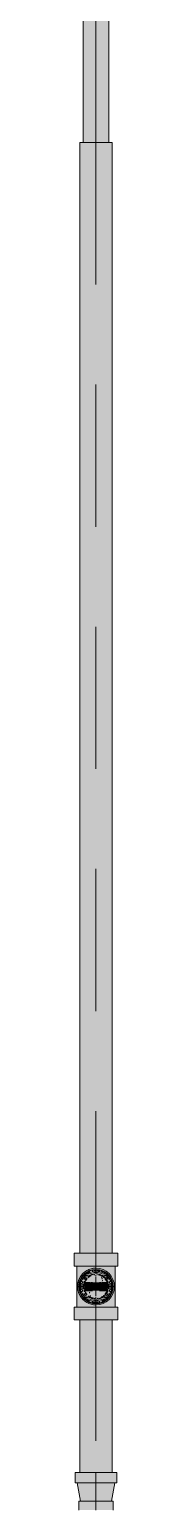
# Model space of a CAD drawing. Header units: millimetres. Extents: x -4000 to 187956, y -58990 to 162485.
# Drawn here: x 59221 to 59279, y 69163 to 71098 of the extents above; entities that cross this region are included whole.
import ezdxf

# ---------------------------------------------------------------- set-up
doc = ezdxf.new("R2010")
doc.units = ezdxf.units.MM
doc.linetypes.add('Dash 1_16_', pattern=[317.5, 158.75, -158.75])
for name, color, linetype, lineweight in [('F-SPRN', 3, 'Continuous', 9), ('P-PIPE', 3, 'Continuous', 9), ('P-PIPE-CNTR', 3, 'Continuous', 9)]:
    doc.layers.add(name, color=color, linetype=linetype, lineweight=lineweight)

# ---------------------------------------------------------------- blocks, each defined once
blk = doc.blocks.new('Sprinkler_Up - DN20-V477-FFS - TANG 1')
at = {"layer": 'F-SPRN', "transparency": 33554534}
for points in [[(-13.5, 0), (-3.9, 0.7), (-1.7, 2.9), (-1.2, 3.5), (-0.6, 4), (0.6, 4), (1.2, 3.5), (1.7, 2.9), (4.6, 0), (22.2, 0), (18, 13.1), (6.9, 21.2), (-6.9, 21.2), (-18, 13.1), (-22.2, 0)], [(3.4, -21.2), (6.9, -21.2), (18, -13.1), (22.2, 0), (3.9, -0.7), (1.8, -2.9), (1.2, -3.5), (0.6, -4), (-0.6, -4), (-1.2, -3.5), (-1.7, -2.9), (-4.6, 0), (-22.2, 0), (-18, -13.1), (-6.9, -21.2), (0, -21.2)], [(0, -16.7), (4.3, -16.1), (11.8, -11.8), (16.1, -2.9), (16.1, 4.3), (11.8, 11.8), (8.3, 14.4), (0, 16.7), (-4.3, 16.1), (-11.8, 11.8), (-16.1, 4.3), (-16.1, -4.3), (-11.8, -11.8), (-8.3, -14.4)], [(0, -15.6), (7.8, -13.5), (13.5, -7.8), (15.1, -2.9), (15.1, 4), (13.5, 7.8), (7.8, 13.5), (0, 15.6), (-7.8, 13.5), (-11, 11), (-15.1, 4), (-15.1, -4), (-11, -11), (-7.8, -13.5)], [(-10.9, -5.5), (-10.9, 5.4), (-14.5, 5.4), (-14.5, -5.5)], [(-7.7, -5.5), (-7.7, 5.4), (-10.9, 5.4), (-10.9, -5.5)], [(0, -5.5), (0, 5.4), (-7.7, 5.4), (-7.7, -5.5)], [(0, 0), (5.7, 0), (2.9, 4.9), (-2.9, 4.9), (-5.7, 0)], [(2.9, -4.9), (5.7, 0), (-5.7, 0), (-2.9, -4.9)], [(-4.6, 0), (4.6, 0), (0, 4.6)], [(0, -4.6), (4.6, 0), (-4.6, 0), (-1.7, -2.9)], [(0, -2.6), (1.3, 0), (-1.8, 0)], [(-1.3, 0), (1.8, 0), (0, 2.6)], [(7.7, -5.5), (7.7, 5.4), (0, 5.4), (0, -5.5)], [(10.9, -5.5), (10.9, 5.4), (7.7, 5.4), (7.7, -5.5)], [(14.5, -5.5), (14.5, 5.4), (10.9, 5.4), (10.9, -5.5)]]:
    blk.add_hatch(color=1, dxfattribs=at).paths.add_polyline_path(points)
at = {"layer": 'F-SPRN', "color": 1}
for p, q in [((-11.5, 5.4), (-14.5, 5.4)), ((-14.5, 5.4), (-11.3, 5.4)), ((-14.5, 5.4), (-14.5, 3.7)), ((-14.5, 3.3), (-14.5, 0)), ((-11.5, 5.4), (-11.5, 4)), ((-10.9, 1.9), (-10.9, 3.6)), ((-10.8, 5.4), (-8, 5.4)), ((-8.1, 5.4), (-10.8, 5.4)), ((-8.1, 5.4), (-8.1, 2.8)), ((-8.1, 2.5), (-8.1, 0.7)), ((-7.7, 4.8), (-7.7, 2.7)), ((-7.7, 4.8), (-7.7, 2.7)), ((-7.7, 2.1), (-7.7, 0.5)), ((-7.7, 2.1), (-7.7, 0.5)), ((-6.7, 5.4), (-4.7, 5.4)), ((-5.8, 3.8), (-5.8, 2.2)), ((-2.1, 0), (-2.1, 0)), ((-2.1, 0), (-2.1, -0.1)), ((-0.5, 2), (-0.6, 2)), ((-0.6, 2), (-0.6, 2)), ((0, 2.1), (-0.1, 2.1)), ((2.1, 0), (2.1, 0.1)), ((2.1, 0), (2.1, 0)), ((4.7, 5.4), (6.5, 5.4)), ((7.7, 5.4), (10.8, 5.4)), ((7.7, 5.2), (7.7, 2.7)), ((7.7, 5.2), (7.7, 2.7)), ((7.7, 2.3), (7.7, 0.5)), ((7.7, 2.3), (7.7, 0.5)), ((10.8, 5.4), (8.1, 5.4)), ((8.1, 5.4), (8.1, 2.8)), ((8.1, 2.5), (8.1, 0.4)), ((10.9, 5.4), (14.5, 5.4)), ((10.9, 3.6), (10.9, 0.2)), ((14.5, 5.4), (11.5, 5.4)), ((11.5, 5.4), (11.5, 4)), ((11.5, 3), (11.5, 0.2)), ((14.5, 5.4), (14.5, -2.9)), ((-14.5, -1.3), (-14.5, -2.9)), ((-11.1, -5.5), (-14.5, -5.5)), ((-14.5, -5.5), (-11.5, -5.5)), ((-10.9, -2.6), (-10.9, -1.3)), ((-10.8, -5.5), (-8.1, -5.5)), ((-7.8, -5.5), (-10.8, -5.5)), ((-8.1, -4.2), (-8.1, -5.5)), ((-7, -5.5), (-5.8, -5.5)), ((-4.8, -5.5), (-7, -5.5)), ((0, -2.1), (0.1, -2.1)), ((7, -5.5), (4.8, -5.5)), ((5.8, -5.5), (7, -5.5)), ((7.7, -0.5), (7.7, -2.3)), ((7.7, -0.5), (7.7, -2.3)), ((7.7, -2.9), (7.7, -5.4)), ((7.7, -2.9), (7.7, -5.4)), ((10.8, -5.5), (7.7, -5.5)), ((8.1, -0.4), (8.1, -2.5)), ((8.1, -2.9), (8.1, -5.5)), ((8.1, -5.5), (10.8, -5.5)), ((10.9, -0.2), (10.9, -2.9)), ((14.5, -5.5), (10.9, -5.5)), ((11.5, -0.2), (11.5, -2.9)), ((11.5, -4), (11.5, -5.5)), ((11.5, -5.5), (14.5, -5.5)), ((14.5, -3.7), (14.5, -5.5))]:
    blk.add_line(p, q, dxfattribs=at)
at = {"layer": 'F-SPRN', "color": 1, "flags": 128}
for points in [[(-1.4, 1.5), (-1.5, 1.5), (-1.5, 1.4), (-1.6, 1.3), (-1.6, 1.3), (-1.7, 1.2), (-1.7, 1.1), (-1.8, 1.1), (-1.8, 1), (-1.9, 0.9), (-1.9, 0.8), (-1.9, 0.8), (-2, 0.7), (-2, 0.6), (-2, 0.5), (-2, 0.5), (-2, 0.4), (-2.1, 0.3), (-2.1, 0.2), (-2.1, 0.1), (-2.1, 0)], [(-0.6, 2), (-0.7, 2), (-0.8, 1.9), (-0.9, 1.9), (-0.9, 1.9), (-1, 1.8), (-1.1, 1.8), (-1.2, 1.7), (-1.2, 1.7), (-1.3, 1.6), (-1.4, 1.6), (-1.4, 1.5)], [(-0.1, 2.1), (-0.1, 2.1), (-0.2, 2.1), (-0.3, 2.1), (-0.4, 2), (-0.5, 2)], [(0.9, 1.9), (0.8, 1.9), (0.8, 1.9), (0.7, 2), (0.6, 2), (0.5, 2), (0.4, 2), (0.4, 2), (0.3, 2.1), (0.2, 2.1), (0.1, 2.1), (0, 2.1)], [(1.5, 1.4), (1.4, 1.5), (1.4, 1.5), (1.3, 1.6), (1.3, 1.7), (1.2, 1.7), (1.1, 1.7), (1.1, 1.8), (1, 1.8), (0.9, 1.9)], [(1.9, 0.9), (1.8, 1), (1.8, 1), (1.8, 1.1), (1.7, 1.2), (1.7, 1.2), (1.6, 1.3), (1.6, 1.4), (1.5, 1.4)], [(2.1, 0.3), (2, 0.4), (2, 0.5), (2, 0.6), (2, 0.7), (1.9, 0.7), (1.9, 0.8), (1.9, 0.9)], [(2.1, 0.1), (2.1, 0.2), (2.1, 0.2), (2.1, 0.3)], [(-2.1, -0.1), (-2.1, -0.2), (-2.1, -0.2), (-2.1, -0.3)], [(-2.1, -0.3), (-2, -0.4), (-2, -0.5), (-2, -0.6), (-2, -0.7), (-1.9, -0.7), (-1.9, -0.8), (-1.9, -0.9), (-1.8, -1), (-1.8, -1), (-1.8, -1.1), (-1.7, -1.2), (-1.7, -1.2), (-1.6, -1.3), (-1.6, -1.4), (-1.5, -1.4)], [(-1.5, -1.4), (-1.4, -1.5), (-1.4, -1.5), (-1.3, -1.6), (-1.3, -1.7), (-1.2, -1.7), (-1.1, -1.7), (-1.1, -1.8), (-1, -1.8), (-0.9, -1.9), (-0.8, -1.9), (-0.8, -1.9), (-0.7, -2), (-0.6, -2), (-0.5, -2), (-0.4, -2), (-0.4, -2), (-0.3, -2.1), (-0.2, -2.1), (-0.1, -2.1), (0, -2.1)], [(0.1, -2.1), (0.1, -2.1), (0.2, -2.1), (0.3, -2.1), (0.4, -2), (0.5, -2), (0.6, -2), (0.6, -2), (0.7, -2), (0.8, -1.9), (0.9, -1.9), (0.9, -1.9), (1, -1.8), (1.1, -1.8), (1.2, -1.7), (1.2, -1.7), (1.3, -1.6), (1.4, -1.6), (1.4, -1.5), (1.5, -1.5)], [(1.5, -1.5), (1.5, -1.4), (1.6, -1.3), (1.6, -1.3), (1.7, -1.2), (1.7, -1.1), (1.8, -1.1), (1.8, -1), (1.9, -0.9), (1.9, -0.8), (1.9, -0.8), (2, -0.7), (2, -0.6), (2, -0.5), (2, -0.5), (2, -0.4), (2.1, -0.3), (2.1, -0.2), (2.1, -0.1), (2.1, 0)]]:
    blk.add_lwpolyline(points, dxfattribs=at)
at = {"layer": 'F-SPRN', "color": 1}
for radius, start, end in [(22.2, 360, 180), (21.9, 108.2621, 125.7507), (21.9, 99.348, 107.901), (21.9, 90.145, 98.8503), (21.9, 72.5583, 89.4624), (21.9, 54.2493, 71.7379), (21.9, 165.6773, 179.2615), (21.9, 144.7698, 164.8151), (21.9, 126.6942, 143.2701), (16.7, 167.6802, 180), (16.7, 167.6802, 180), (16.7, 155.3879, 164.9693), (16.7, 155.3879, 164.9693), (15.6, 166.4265, 180), (15.6, 166.4265, 180), (15.6, 150.9409, 165), (15.6, 159.6139, 165), (16.7, 136.7213, 149.931), (16.7, 136.7213, 149.931), (15.6, 150.9409, 156.3845), (15.6, 138.4214, 150), (15.6, 138.4214, 150), (16.7, 121.4181, 130.5751), (16.7, 121.4181, 130.5751), (15.6, 120.5262, 133.2078), (15.6, 120.5262, 133.2078), (16.7, 106.5995, 120), (16.7, 106.5995, 120), (15.6, 114.4363, 119.9813), (15.6, 114.4363, 119.9813), (4.63, 155.7832, 180), (4.63, 155.7832, 180), (16.7, 96.4143, 105), (16.7, 96.4143, 105), (4.63, 109.0192, 138.2703), (4.63, 109.0192, 138.2703), (15.6, 95.5762, 100.6843), (15.6, 95.5762, 100.6843), (2.56, 109.0192, 168.8278), (2.56, 109.0192, 168.8278), (2.04, 109.0192, 180), (16.7, 83.0684, 90), (16.7, 83.0684, 90), (4.63, 17.9592, 90), (4.63, 17.9592, 90), (3.81, 57.0577, 90), (2.56, 14.5599, 90), (2.56, 14.5599, 90), (2.04, 10.4703, 90), (15.6, 75.573, 80.5892), (15.6, 75.573, 80.5892), (3.81, 16.1605, 43.8358), (15.6, 67.5614, 74.5481), (15.6, 67.5614, 74.5481), (16.7, 60, 75), (16.7, 60, 75), (15.6, 60.0187, 65.5637), (15.6, 60.0187, 65.5637), (15.6, 46.7922, 60), (15.6, 46.7922, 60), (16.7, 49.4249, 58.5819), (16.7, 49.4249, 58.5819), (15.6, 30, 41.5786), (15.6, 30, 41.5786), (16.7, 30, 43.2787), (16.7, 30, 43.2787), (21.9, 36.7299, 53.3058), (15.6, 23.6155, 29.5646), (15.6, 15, 29.5646), (15.6, 15, 20.3861), (16.7, 15, 24.6121), (16.7, 15, 24.6121), (15.6, 360, 13.6618), (15.6, 0, 13.6618), (16.7, 360, 12.3198), (16.7, 0, 12.3198), (21.9, 15.1849, 35.2302), (21.9, 0.7385, 14.3227), (22.2, 180, 360), (21.9, 180.7385, 194.3227), (21.9, 195.1849, 215.2302), (21.9, 216.7299, 233.3058), (16.7, 180, 190.2419), (16.7, 180, 190.2419), (16.7, 195.0307, 204.6121), (16.7, 195.0307, 204.6121), (15.6, 181.9082, 188.708), (15.6, 181.9082, 188.708), (15.6, 190.9415, 195), (15.6, 190.9415, 195), (15.6, 197.3339, 209.5646), (15.6, 197.3339, 209.5646), (16.7, 210.069, 223.2787), (16.7, 210.069, 223.2787), (15.6, 212.5472, 221.5786), (15.6, 212.5472, 221.5786), (21.9, 234.2493, 251.7379), (16.7, 229.4249, 238.5819), (16.7, 229.4249, 238.5819), (15.6, 233.795, 240), (15.6, 233.795, 240), (16.7, 240, 255), (16.7, 240, 255), (15.6, 240.0187, 254.5481), (15.6, 240.0187, 254.5481), (4.63, 197.9592, 0), (4.63, 197.9592, 360), (15.6, 255, 267.64), (15.6, 255, 267.64), (3.81, 196.1605, 237.0577), (2.56, 191.1677, 0), (2.56, 191.1677, 360), (2.04, 190.4703, 0), (16.7, 263.0684, 270), (16.7, 263.0684, 270), (3.81, 249.5813, 290.4187), (15.6, 275.5762, 280.6843), (15.6, 275.5762, 280.6843), (16.7, 276.4143, 285), (16.7, 276.4143, 285), (3.81, 302.9423, 360), (16.7, 286.5995, 300), (16.7, 286.5995, 300), (15.6, 294.4363, 299.9813), (15.6, 294.4363, 299.9813), (21.9, 288.2621, 305.7507), (15.6, 300, 313.2078), (15.6, 300, 313.2078), (16.7, 301.4181, 310.5751), (16.7, 301.4181, 310.5751), (15.6, 318.4214, 330), (15.6, 318.4214, 330), (16.7, 316.7213, 330), (16.7, 316.7213, 330), (21.9, 306.6942, 323.2701), (15.6, 330.4354, 345), (15.6, 330.4354, 336.3845), (15.6, 339.6139, 345), (15.6, 345, 349.0585), (15.6, 345, 349.0585), (16.7, 335.3879, 345), (16.7, 335.3879, 345), (15.6, 351.292, 360), (15.6, 351.292, 360), (16.7, 349.7581, 360), (16.7, 349.7581, 360), (21.9, 324.7698, 344.8151), (21.9, 345.6773, 359.2615), (21.9, 252.5583, 269.4624), (21.9, 270.145, 278.8503), (21.9, 279.348, 287.901)]:
    blk.add_arc((0, 0), radius, start, end, dxfattribs=at)
blk = doc.blocks.new('Steel_Transition_Threaded_HoaPhat - Standard-V479-FFS - TANG 1')
at = {"layer": 'P-PIPE', "lineweight": 13, "transparency": 33554534}
h = blk.add_hatch(color=1, dxfattribs=at)
h.paths.add_polyline_path([(59250, 69427.6), (59255.8, 69428.4), (59261.3, 69430.6), (59265.9, 69434.2), (59269.5, 69438.8), (59272.1, 69447.1), (59272.5, 69450.1), (59271.7, 69455.9), (59269.5, 69461.3), (59265.9, 69466), (59261.3, 69469.6), (59255.8, 69471.8), (59250, 69472.6), (59244.2, 69471.8), (59238.8, 69469.6), (59234.1, 69466), (59230.5, 69461.3), (59228.3, 69455.9), (59227.9, 69447.1), (59228.3, 69444.3), (59230.5, 69438.8), (59234.1, 69434.2), (59238.8, 69430.6), (59244.2, 69428.4)])
h.paths.add_polyline_path([(59250, 69430), (59244.8, 69430.7), (59240, 69432.7), (59235.8, 69435.9), (59232.6, 69440), (59230.3, 69447.1), (59229.9, 69450.1), (59230.6, 69455.3), (59232.6, 69460.1), (59235.8, 69464.3), (59240, 69467.5), (59244.8, 69469.5), (59250, 69470.2), (59255.2, 69469.5), (59260.1, 69467.5), (59264.2, 69464.3), (59267.4, 69460.1), (59269.4, 69455.3), (59269.7, 69447.1), (59269.4, 69444.9), (59267.4, 69440), (59264.2, 69435.9), (59260.1, 69432.7), (59255.2, 69430.7)])
for points in [[(59250, 69430), (59250, 69433.7), (59241.8, 69435.9), (59235.8, 69441.9), (59233.6, 69450.1), (59235.8, 69458.3), (59241.8, 69464.3), (59250, 69466.5), (59250, 69470.2), (59244.8, 69469.5), (59240, 69467.5), (59235.8, 69464.3), (59232.6, 69460.1), (59230.6, 69455.3), (59230.3, 69447.1), (59230.6, 69444.9), (59232.6, 69440), (59235.8, 69435.9), (59240, 69432.7), (59244.8, 69430.7)], [(59250, 69431.6), (59254.8, 69432.2), (59259.3, 69434.1), (59263.1, 69437), (59266, 69440.8), (59268.1, 69447.1), (59268.5, 69450.1), (59267.9, 69454.9), (59266, 69459.3), (59263.1, 69463.2), (59259.3, 69466.1), (59254.8, 69468), (59250, 69468.6), (59245.2, 69468), (59240.8, 69466.1), (59236.9, 69463.2), (59234, 69459.3), (59232.1, 69454.9), (59231.9, 69447.1), (59232.1, 69445.3), (59234, 69440.8), (59236.9, 69437), (59240.8, 69434.1), (59245.2, 69432.2)], [(59250, 69430), (59255.2, 69430.7), (59260.1, 69432.7), (59264.2, 69435.9), (59267.4, 69440), (59269.7, 69447.1), (59270.1, 69450.1), (59269.4, 69455.3), (59267.4, 69460.1), (59264.2, 69464.3), (59260.1, 69467.5), (59255.2, 69469.5), (59250, 69470.2), (59250, 69466.5), (59258.2, 69464.3), (59264.2, 69458.3), (59266.4, 69450.1), (59264.2, 69441.9), (59258.2, 69435.9), (59250, 69433.7)]]:
    blk.add_hatch(color=1, dxfattribs=at).paths.add_polyline_path(points)
at = {"layer": 'P-PIPE', "color": 20, "lineweight": 13}
for radius, start, end in [(22.5, 90, 177.7326), (22.5, 90, 270), (20.1, 109.6859, 125.0043), (18.5, 106.819, 120), (18.5, 106.819, 120), (20.1, 100.9975, 105), (18.5, 91.4353, 103.2046), (18.5, 91.4353, 103.2046), (16.4, 96.2132, 104.6042), (20.1, 90.5246, 98.5089), (22.5, 270, 90), (22.5, 270, 90), (18.5, 78.0986, 90), (18.5, 78.0986, 90), (20.1, 75.0607, 87.9279), (18.5, 60, 75), (18.5, 60, 75), (20.1, 54.9957, 75), (22.5, 177.7326, 180), (22.5, 180, 270), (20.1, 166.0499, 193.9501), (20.1, 150, 162.7449), (18.5, 166.5939, 187.9246), (18.5, 166.5939, 187.9246), (18.5, 189.2281, 193.4061), (18.5, 189.2281, 193.4061), (18.5, 157.6232, 165), (18.5, 157.6232, 165), (20.1, 128.8856, 148.1553), (16.4, 168.5467, 178.9063), (16.4, 180.8106, 190.4098), (18.5, 136.4297, 150), (18.5, 136.4297, 150), (16.4, 158.0319, 163.506), (18.5, 123.4976, 133.2041), (18.5, 123.4976, 133.2041), (16.4, 113.4045, 120), (16.4, 107.4657, 111.9681), (16.4, 70.3629, 75), (16.4, 60.5934, 66.5955), (16.4, 50.4733, 56.6389), (18.5, 46.7959, 56.5024), (18.5, 46.7959, 56.5024), (20.1, 31.8447, 51.1144), (16.4, 30, 36.4537), (18.5, 30, 43.5703), (18.5, 30, 43.5703), (16.4, 351.9681, 0), (16.4, 0, 4.8393), (18.5, 15, 22.3768), (18.5, 15, 22.3768), (20.1, 17.2551, 30), (18.5, 352.0754, 13.4061), (18.5, 352.0754, 13.4061), (18.5, 346.5939, 350.7719), (18.5, 346.5939, 350.7719), (20.1, 346.0499, 13.9501), (20.1, 197.2551, 210), (18.5, 195, 202.3768), (18.5, 195, 202.3768), (20.1, 211.8447, 231.1144), (18.5, 210, 223.5703), (18.5, 210, 223.5703), (16.4, 210.6635, 218.0319), (18.5, 226.7959, 236.5024), (18.5, 226.7959, 236.5024), (20.1, 234.9957, 255), (16.4, 230.4733, 236.6389), (18.5, 240, 255), (18.5, 240, 255), (16.4, 246.9681, 252.9388), (20.1, 255.0607, 267.9279), (18.5, 258.0986, 270), (18.5, 258.0986, 270), (16.4, 264.1652, 268.506), (20.1, 270.5246, 278.5089), (18.5, 271.4353, 283.2046), (18.5, 271.4353, 283.2046), (16.4, 276.2132, 283.9063), (20.1, 280.9975, 285), (16.4, 287.4657, 291.9681), (18.5, 286.819, 300), (18.5, 286.819, 300), (20.1, 289.6859, 305.0043), (16.4, 295.1607, 300), (16.4, 301.0738, 308.0319), (18.5, 303.4976, 313.2041), (18.5, 303.4976, 313.2041), (20.1, 308.8856, 328.1553), (16.4, 323.5463, 330), (18.5, 316.4297, 330), (18.5, 316.4297, 330), (16.4, 338.0319, 342.8691), (18.5, 337.6232, 345), (18.5, 337.6232, 345), (20.1, 330, 342.7449)]:
    blk.add_arc((59250, 69450.1), radius, start, end, dxfattribs=at)

msp = doc.modelspace()

# ---------------------------------------------------------------- hatches: boundary and pattern name
at = {"layer": 'P-PIPE', "transparency": 33554534}
for points in [[(59245.7, 70950.1), (59250, 70950.1), (59250, 72409.5), (59233.3, 72409.5), (59233.9, 70950.1), (59241.7, 70950.1)], [(59254.3, 70950.1), (59266.7, 70950.1), (59266.1, 72409.5), (59250, 72409.5), (59250, 70950.1)], [(59250, 69493.7), (59250, 70950.1), (59228.9, 70950.1), (59229.6, 69493.7), (59244.5, 69493.7)], [(59250, 69493.7), (59271.1, 69493.7), (59270.4, 70950.1), (59250, 70950.1), (59250, 69520.1)], [(59235.7, 69477), (59250, 69477), (59250, 69493.7), (59221.4, 69493.7), (59222.3, 69477), (59229.8, 69477)], [(59250, 69477), (59278.6, 69477), (59277.7, 69493.7), (59250, 69493.7), (59250, 69483.6)], [(59237.4, 69423.1), (59250, 69423.1), (59250, 69428.9), (59240.8, 69431.3), (59233.9, 69436.8), (59231.7, 69439.4), (59229.2, 69447.1), (59229.2, 69454), (59233.9, 69463.4), (59237.7, 69467), (59244.3, 69470.2), (59250, 69471.2), (59250, 69477), (59224.7, 69477), (59225.6, 69423.1), (59234.7, 69423.1)], [(59250, 69426), (59256.2, 69426.8), (59262.1, 69429.2), (59267.1, 69433), (59270.9, 69438), (59273.7, 69447.1), (59274.1, 69450.1), (59273.3, 69456.3), (59270.9, 69462.1), (59267.1, 69467.1), (59262.1, 69471), (59256.2, 69473.4), (59250, 69474.2), (59243.8, 69473.4), (59237.9, 69471), (59233, 69467.1), (59227.6, 69458.5), (59226.7, 69456.3), (59225.9, 69450.1), (59227.6, 69441.7), (59229.1, 69438), (59233, 69433), (59237.9, 69429.2), (59243.8, 69426.8)], [(59241.7, 69435.6), (59242.8, 69437.6), (59241.7, 69441.7), (59242.8, 69445.9), (59245.8, 69449), (59257.2, 69454.3), (59258.4, 69458.4), (59257.2, 69462.6), (59255.9, 69464.3), (59250, 69466.8), (59241.7, 69464.6), (59235.5, 69458.4), (59233.3, 69450.1), (59235.5, 69441.7), (59238.2, 69438.3)], [(59250, 69433.4), (59258.4, 69435.6), (59261.8, 69438.3), (59266.3, 69447.1), (59266.1, 69454.4), (59261.8, 69461.9), (59258.4, 69464.6), (59250, 69466.8), (59245.7, 69466.2), (59238.2, 69461.9), (59233.9, 69454.4), (59233.9, 69445.8), (59238.2, 69438.3), (59241.7, 69435.6)], [(59271.9, 69423.1), (59275.3, 69423.1), (59274.4, 69477), (59250, 69477), (59250, 69471.2), (59259.2, 69468.9), (59266.1, 69463.4), (59268.3, 69460.7), (59270.8, 69454), (59270.8, 69446.2), (59266.1, 69436.8), (59262.3, 69433.2), (59255.7, 69430), (59250, 69428.9), (59250, 69423.1), (59267.9, 69423.1)], [(59250, 69406.4), (59250, 69423.1), (59221.4, 69423.1), (59222.3, 69406.4), (59242.6, 69406.4)], [(59278.6, 69406.4), (59277.7, 69423.1), (59250, 69423.1), (59250, 69406.4), (59277.7, 69406.4)], [(59244.5, 69206.1), (59250, 69206.1), (59250, 69406.4), (59228.9, 69406.4), (59229.6, 69206.1), (59239.5, 69206.1)], [(59250, 69206.1), (59271.1, 69206.1), (59270.4, 69406.4), (59250, 69406.4), (59250, 69374.1)], [(59222.7, 69192.8), (59277.4, 69192.8), (59276.4, 69206.1), (59222.7, 69206.1)], [(59250, 69168.9), (59270.1, 69168.9), (59273.9, 69192.8), (59225.2, 69192.8), (59230.6, 69168.9), (59244.8, 69168.9)], [(59228.3, 69157.1), (59272.5, 69157.1), (59271.7, 69168.9), (59227.5, 69168.9), (59227.5, 69157.1)]]:
    msp.add_hatch(color=1, dxfattribs=at).paths.add_polyline_path(points)

# ---------------------------------------------------------------- linework, layer by layer
at = {"layer": 'P-PIPE', "color": 20, "lineweight": 13}
for p, q in [((59233.3, 72409.5), (59233.3, 70950.1)), ((59266.7, 70950.1), (59266.7, 72409.5)), ((59228.9, 70950.1), (59228.9, 69493.7)), ((59271.1, 70950.1), (59228.9, 70950.1)), ((59271.1, 69493.7), (59271.1, 70950.1)), ((59221.4, 69493.7), (59221.4, 69477)), ((59228.8, 69493.7), (59221.4, 69493.7)), ((59250, 69493.7), (59221.4, 69493.7)), ((59228.9, 69493.7), (59229.6, 69493.7)), ((59229.7, 69493.7), (59235.1, 69493.7)), ((59235, 69493.7), (59229.8, 69493.7)), ((59235.6, 69493.7), (59264.4, 69493.7)), ((59250, 69493.7), (59235.7, 69493.7)), ((59264.3, 69493.7), (59250, 69493.7)), ((59278.6, 69493.7), (59250, 69493.7)), ((59264.9, 69493.7), (59270.3, 69493.7)), ((59270.2, 69493.7), (59265, 69493.7)), ((59270.4, 69493.7), (59271.1, 69493.7)), ((59278.6, 69493.7), (59271.2, 69493.7)), ((59278.6, 69477), (59278.6, 69493.7)), ((59221.4, 69477), (59222.3, 69477)), ((59221.4, 69477), (59250, 69477)), ((59222.3, 69477), (59224.6, 69477)), ((59224.7, 69477), (59224.7, 69423.1)), ((59225.6, 69477), (59224.7, 69477)), ((59225.6, 69477), (59224.7, 69477)), ((59225.5, 69477), (59227.4, 69477)), ((59234.6, 69477), (59225.6, 69477)), ((59242.6, 69477), (59225.6, 69477)), ((59227.9, 69477), (59234.7, 69477)), ((59241.9, 69477), (59235.6, 69477)), ((59235.7, 69477), (59241.9, 69477)), ((59243.4, 69477), (59250, 69477)), ((59250, 69477), (59243.5, 69477)), ((59250, 69477), (59243.5, 69477)), ((59250, 69477), (59256.6, 69477)), ((59250, 69477), (59278.6, 69477)), ((59256.5, 69477), (59250, 69477)), ((59256.5, 69477), (59250, 69477)), ((59271.9, 69477), (59257.4, 69477)), ((59258.1, 69477), (59264.3, 69477)), ((59264.4, 69477), (59258.1, 69477)), ((59265.3, 69477), (59274.5, 69477)), ((59275.3, 69477), (59265.4, 69477)), ((59274.4, 69477), (59271.9, 69477)), ((59275.3, 69477), (59274.4, 69477)), ((59275.3, 69423.1), (59275.3, 69477)), ((59275.4, 69477), (59278.6, 69477)), ((59221.4, 69423.1), (59221.4, 69406.4)), ((59224.6, 69423.1), (59221.4, 69423.1)), ((59250, 69423.1), (59221.4, 69423.1)), ((59224.7, 69423.1), (59234.6, 69423.1)), ((59224.7, 69423.1), (59225.6, 69423.1)), ((59227.4, 69423.1), (59225.5, 69423.1)), ((59225.6, 69423.1), (59228.1, 69423.1)), ((59234.7, 69423.1), (59227.9, 69423.1)), ((59228.1, 69423.1), (59232.1, 69423.1)), ((59232.1, 69423.1), (59237.4, 69423.1)), ((59235.6, 69423.1), (59241.9, 69423.1)), ((59241.9, 69423.1), (59235.7, 69423.1)), ((59237.4, 69423.1), (59242.6, 69423.1)), ((59250, 69423.1), (59243.4, 69423.1)), ((59243.5, 69423.1), (59250, 69423.1)), ((59243.5, 69423.1), (59250, 69423.1)), ((59256.6, 69423.1), (59250, 69423.1)), ((59278.6, 69423.1), (59250, 69423.1)), ((59250, 69423.1), (59256.5, 69423.1)), ((59250, 69423.1), (59256.5, 69423.1)), ((59257.4, 69423.1), (59274.4, 69423.1)), ((59264.3, 69423.1), (59258.1, 69423.1)), ((59258.1, 69423.1), (59264.4, 69423.1)), ((59274.5, 69423.1), (59265.3, 69423.1)), ((59265.4, 69423.1), (59274.4, 69423.1)), ((59274.4, 69423.1), (59275.3, 69423.1)), ((59274.4, 69423.1), (59275.3, 69423.1)), ((59278.6, 69423.1), (59275.4, 69423.1)), ((59278.6, 69406.4), (59278.6, 69423.1)), ((59221.4, 69406.4), (59228.8, 69406.4)), ((59221.4, 69406.4), (59250, 69406.4)), ((59228.9, 69406.4), (59228.9, 69206.1)), ((59229.6, 69406.4), (59228.9, 69406.4)), ((59235.1, 69406.4), (59229.7, 69406.4)), ((59229.8, 69406.4), (59235, 69406.4)), ((59264.4, 69406.4), (59235.6, 69406.4)), ((59235.7, 69406.4), (59250, 69406.4)), ((59250, 69406.4), (59264.3, 69406.4)), ((59250, 69406.4), (59278.6, 69406.4)), ((59270.3, 69406.4), (59264.9, 69406.4)), ((59265, 69406.4), (59270.2, 69406.4)), ((59271.1, 69406.4), (59270.4, 69406.4)), ((59271.1, 69206.1), (59271.1, 69406.4)), ((59271.2, 69406.4), (59278.6, 69406.4)), ((59222.7, 69206.1), (59222.7, 69192.8)), ((59277.4, 69206.1), (59222.7, 69206.1)), ((59228.7, 69206.1), (59222.7, 69206.1)), ((59228.9, 69206.1), (59229.6, 69206.1)), ((59231.7, 69206.1), (59268.3, 69206.1)), ((59257.1, 69206.1), (59231.7, 69206.1)), ((59268.4, 69206.1), (59257.1, 69206.1)), ((59270.4, 69206.1), (59271.1, 69206.1)), ((59277.4, 69206.1), (59271.3, 69206.1)), ((59277.4, 69192.8), (59277.4, 69206.1)), ((59222.7, 69192.8), (59225, 69192.8)), ((59222.7, 69192.8), (59277.4, 69192.8)), ((59225.2, 69192.8), (59229.9, 69168.9)), ((59226.3, 69192.8), (59242.9, 69192.8)), ((59243.6, 69192.8), (59256.4, 69192.8)), ((59257.1, 69192.8), (59269.3, 69192.8)), ((59269.3, 69192.8), (59273.7, 69192.8)), ((59270.1, 69168.9), (59274.8, 69192.8)), ((59275, 69192.8), (59277.4, 69192.8)), ((59227.5, 69168.9), (59227.5, 69157.1)), ((59272.5, 69168.9), (59227.5, 69168.9)), ((59229.8, 69168.9), (59227.5, 69168.9)), ((59238.8, 69168.9), (59230.6, 69168.9)), ((59244.2, 69168.9), (59238.8, 69168.9)), ((59250, 69168.9), (59244.8, 69168.9)), ((59255.2, 69168.9), (59250, 69168.9)), ((59269.4, 69168.9), (59255.8, 69168.9)), ((59272.5, 69168.9), (59270.2, 69168.9)), ((59272.5, 69157.1), (59272.5, 69168.9))]:
    msp.add_line(p, q, dxfattribs=at)
for radius, start, end in [(24.1, 90, 270), (24.1, 120, 150), (21.1, 126.9789, 135), (21.1, 111.9789, 125.8689), (24.1, 105, 120), (24.1, 90, 105), (21.1, 99.731, 105), (21.1, 90, 96.9789), (24.1, 270, 90), (24.1, 270, 90), (21.1, 81.9789, 87.7707), (21.1, 75, 81.9292), (21.1, 62.2293, 71.1321), (21.1, 54.1311, 60), (21.1, 38.1596, 53.0211), (24.1, 150, 270), (21.1, 173.0708, 177.9758), (21.1, 182.0242, 186.9789), (21.1, 165.7378, 171.9789), (21.1, 188.072, 194.2622), (21.1, 156.9789, 165), (21.1, 150, 154.6013), (21.1, 141.9789, 146.1637), (21.1, 137.2293, 141.8404), (21.1, 33.8363, 38.0211), (21.1, 25.3987, 30), (21.1, 15, 23.0211), (21.1, 345.7378, 351.928), (21.1, 2.0242, 12.7707), (21.1, 353.0211, 357.7452), (21.1, 195, 201.9789), (21.1, 206.4435, 210), (21.1, 219.3488, 231.9789), (21.1, 234.4236, 245.5764), (21.1, 255, 270), (21.1, 270, 278.0211), (21.1, 279.731, 285), (21.1, 293.0211, 305.8689), (21.1, 308.0211, 321.8404), (21.1, 330, 334.6013), (21.1, 338.0211, 345)]:
    msp.add_arc((59250, 69450.1), radius, start, end, dxfattribs=at)
at = {"layer": 'P-PIPE', "color": 1}
for centre, radius, start, end in [((59250, 69458.4), 8.35, 69.0027, 79.2369), ((59250, 69450.1), 16.7, 182.797, 189.8892), ((59250, 69450.1), 16.7, 157.579, 164.2722), ((59250, 69450.1), 16.7, 140.6908, 147.6969), ((59250, 69441.7), 8.35, 132.3322, 150), ((59250, 69441.7), 8.35, 115.6806, 125.5287), ((59250, 69441.7), 8.35, 100.6842, 114.0387), ((59250, 69441.7), 8.35, 90, 100.6842), ((59250, 69458.4), 8.35, 270, 280.6842), ((59250, 69458.4), 8.35, 46.6998, 57.8461), ((59250, 69458.4), 8.35, 316.3183, 330), ((59250, 69458.4), 8.35, 20.1285, 29.0413), ((59250, 69458.4), 8.35, 8.0385, 17.9918), ((59250, 69458.4), 8.35, 352.2824, 1.6717), ((59250, 69450.1), 16.7, 46.0317, 57.203), ((59250, 69450.1), 16.7, 32.3031, 45.2846), ((59250, 69450.1), 16.7, 26.0042, 31.0974), ((59250, 69450.1), 16.7, 16.9375, 22.421), ((59250, 69450.1), 16.7, 4.3093, 9.8892), ((59250, 69450.1), 16.7, 350.1108, 355.6907), ((59250, 69450.1), 16.7, 231.8726, 237.203), ((59250, 69441.7), 8.35, 172.0327, 181.5407), ((59250, 69441.7), 8.35, 199.9004, 209.0413), ((59250, 69450.1), 16.7, 246.8976, 252.7976), ((59250, 69441.7), 8.35, 249.0027, 259.2369), ((59250, 69450.1), 16.7, 264.6626, 273.5288), ((59250, 69450.1), 16.7, 284.6882, 289.3082), ((59250, 69450.1), 16.7, 308.1274, 313.9683), ((59250, 69450.1), 16.7, 314.7154, 320.6908), ((59250, 69450.1), 16.7, 328.9026, 333.9958), ((59250, 69450.1), 16.7, 337.2636, 343.0625)]:
    msp.add_arc(centre, radius, start, end, dxfattribs=at)
at = {"layer": 'P-PIPE-CNTR', "color": 1, "linetype": 'Dash 1_16_'}
for p, q in [((59250, 69493.7), (59250, 72409.5)), ((59250, 70950.1), (59250, 72409.5)), ((59250, 70950.1), (59250, 69493.7)), ((59250, 69472.6), (59250, 69475.1)), ((59250, 69471.2), (59250, 69472.6)), ((59250, 69468.6), (59250, 69470.2)), ((59250, 69466.8), (59250, 69468)), ((59225, 69450.1), (59227.5, 69450.1)), ((59227.8, 69450.1), (59231.5, 69450.1)), ((59231.5, 69450.1), (59233.3, 69450.1)), ((59236.5, 69450.1), (59242.3, 69450.1)), ((59245.4, 69450.1), (59247.6, 69450.1)), ((59248.7, 69450.1), (59250, 69450.1)), ((59250, 69463.6), (59250, 69465.2)), ((59250, 69459.8), (59250, 69462.6)), ((59250, 69455.5), (59250, 69459.1)), ((59250, 69452.6), (59250, 69454.3)), ((59250, 69450.1), (59250, 69452.1)), ((59250, 69448), (59250, 69450.1)), ((59250, 69450.1), (59251.3, 69450.1)), ((59250, 69445.9), (59250, 69447.1)), ((59251.8, 69450.1), (59254.6, 69450.1)), ((59255.7, 69450.1), (59263.1, 69450.1)), ((59266.6, 69450.1), (59268.5, 69450.1)), ((59268.5, 69450.1), (59272.2, 69450.1)), ((59272.5, 69450.1), (59275, 69450.1)), ((59250, 69441.1), (59250, 69444.6)), ((59250, 69438.1), (59250, 69440.4)), ((59250, 69435), (59250, 69436.5)), ((59250, 69430), (59250, 69431.6)), ((59250, 69427.6), (59250, 69428.9)), ((59250, 69425.1), (59250, 69427.6)), ((59250, 69406.4), (59250, 69206.1)), ((59250, 69406.4), (59250, 69206.1))]:
    msp.add_line(p, q, dxfattribs=at)
at = {"layer": 'P-PIPE-CNTR', "color": 20, "lineweight": 13}
for p, q in [((59250, 69474.2), (59250, 69493.7)), ((59250, 69471.2), (59250, 69472.6)), ((59250, 69468.6), (59250, 69470.2)), ((59250, 69466.8), (59250, 69468)), ((59250, 69463.6), (59250, 69465.2)), ((59250, 69459.8), (59250, 69462.6)), ((59250, 69455.5), (59250, 69459.1)), ((59250, 69452.6), (59250, 69454.3)), ((59250, 69450.1), (59250, 69452.1)), ((59250, 69448), (59250, 69450.1)), ((59250, 69445.9), (59250, 69447.1)), ((59250, 69441.1), (59250, 69443.6)), ((59250, 69438.1), (59250, 69440.4)), ((59250, 69435), (59250, 69436.5)), ((59250, 69430), (59250, 69431.6)), ((59250, 69427.6), (59250, 69428.9)), ((59250, 69426), (59250, 69427.6)), ((59250, 69406.4), (59250, 69426)), ((59250, 69206.1), (59250, 69157.1))]:
    msp.add_line(p, q, dxfattribs=at)

# ---------------------------------------------------------------- block references
at = {"layer": 'F-SPRN', "color": 1}
msp.add_blockref('Sprinkler_Up - DN20-V477-FFS - TANG 1', (59250, 69450.1), dxfattribs=at)
at = {"layer": 'P-PIPE', "color": 20, "lineweight": 13}
msp.add_blockref('Steel_Transition_Threaded_HoaPhat - Standard-V479-FFS - TANG 1', (0, 0), dxfattribs=at)

doc.saveas('drawing.dxf')
